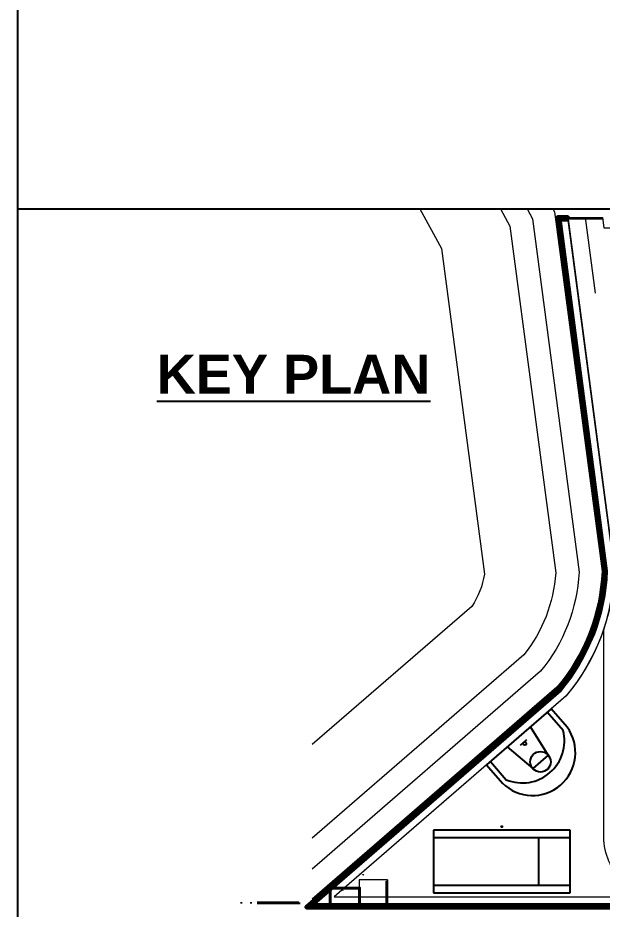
# Model space of a CAD drawing. Header units: millimetres. Extents: x 2061841 to 105821645, y -77612 to 48520811.
# Drawn here: x 2619003 to 2624819, y 34782 to 43650 of the extents above; entities that cross this region are included whole.
import ezdxf

# ---------------------------------------------------------------- set-up
doc = ezdxf.new("R2010")
doc.units = ezdxf.units.MM
doc.header["$LTSCALE"] = 10
doc.header["$MEASUREMENT"] = 0
doc.layers.add('A-Site', color=253, linetype='Continuous', lineweight=9)
doc.layers.add('BORDER', color=5, linetype='Continuous')
doc.layers.add('SANCTION-A1 594X841$0$A1_Title Block_A-TITLE', color=3, linetype='Continuous')
doc.styles.add('SANCTION-A1 594X841$0$A1_Title Block$0$A1_Title Block$0$MAS-TXTL', font='arialbd.ttf')

msp = doc.modelspace()

# ---------------------------------------------------------------- linework, layer by layer
at = {"lineweight": 15, "ltscale": 10, "transparency": 33554559}
msp.add_line((2624648.9, 41663), (2624748.4, 40909.9), dxfattribs=at)
at = {"color": 253, "extrusion": (0.002549, -0.002944, 0.999992)}
for p, q in [((2624311.1, 36775.2), (2623668.1, 36218.4)), ((2624430.6, 36559.2, -0.9), (2624272.5, 36741.8)), ((2624469.2, 36592.6, -0.9), (2624311.1, 36775.2)), ((2624282, 36315, -1.3), (2624105.3, 36597)), ((2624004.8, 36414.3, -0.3), (2624069.1, 36470, -0.3)), ((2623873.9, 36396.6), (2624127.7, 36181.4, -1.3)), ((2624282, 36315, -1.3), (2624127.7, 36181.4, -1.3)), ((2623668.1, 36218.4), (2623826.2, 36035.8, -0.9)), ((2623706.7, 36251.9), (2623864.8, 36069.2, -0.9))]:
    msp.add_line(p, q, dxfattribs=at)
at = {"color": 253}
for p, q in [((2624499.5, 35567.8, 0), (2623140.4, 35567.8, 0)), ((2623140.4, 35567.8, 0), (2623140.4, 34944.1, 0)), ((2624499.5, 34944.1, 0), (2624499.5, 35567.8, 0)), ((2624499.5, 35490.1, 0), (2623140.4, 35490.1, 0)), ((2624188.8, 35021.7, 0), (2624188.8, 35490.1, 0)), ((2622671.4, 34813.7), (2622671.4, 35060.7)), ((2622682.7, 34802.3), (2622682.7, 35072)), ((2623140.4, 35021.7, 0), (2624499.5, 35021.7, 0)), ((2623140.4, 34944.1, 0), (2624499.5, 34944.1, 0)), ((2621231, 34838.2), (2621231, 34852.7)), ((2621325.5, 34838.2), (2621325.5, 34852.7)), ((2621385.4, 34852.7), (2621801.2, 34852.7)), ((2621385.4, 34840.1), (2621813.8, 34840.1))]:
    msp.add_line(p, q, dxfattribs=at)
at = {"color": 253, "lineweight": 9, "transparency": 33554483}
for p, q in [((2622440.8, 35121.5), (2622436, 35126.3)), ((2622440.8, 35121.5), (2622440.8, 35128.3)), ((2622440.8, 35121.5), (2622445.6, 35126.3)), ((2622237.1, 34968.7), (2622232.4, 34973.5)), ((2622237.1, 34968.7), (2622237.1, 34975.5)), ((2622237.1, 34968.7), (2622241.9, 34973.5)), ((2622262.6, 34994.2), (2622258.7, 34998.1)), ((2622262.6, 34994.2), (2622262.6, 35001)), ((2622262.6, 34994.2), (2622267.4, 34999))]:
    msp.add_line(p, q, dxfattribs=at)
at = {"color": 8, "lineweight": 20, "true_color": 0x787878}
for points in [[(2623004.2, 41748.4), (2623219, 41354.1), (2623647, 38116.1, -0.114176), (2623520.3, 37794), (2621933.2, 36419.8)], [(2623806.9, 41748.4), (2623900.7, 41576.3), (2624356.6, 38126.5, -0.152071), (2624038.8, 37310.6), (2621933.2, 35487.4)], [(2624070.9, 41748.4), (2624124.9, 41649.4), (2624589.4, 38134.5, -0.159038), (2624206.2, 37148.8), (2621933.2, 35180.7)], [(2624329.2, 41748.4), (2624344.2, 41720.9), (2624817, 38143.9, -0.164608), (2624368.9, 36989.7), (2621933.2, 34880.7)]]:
    msp.add_lwpolyline(points, format="xyb", dxfattribs=at)
at = {"color": 253, "lineweight": 9}
msp.add_lwpolyline([(2624479.5, 41646), (2624941.6, 38149.5, -0.167265), (2624457.7, 36902.1), (2622150.5, 34904.4), (2627617.6, 34904.4), (2627617.6, 34819.3), (2621922.3, 34819.3), (2624397, 36962, 0.165474), (2624856.4, 38145.6), (2624393.7, 41646)], format="xyb", close=True, dxfattribs=at)
at = {"color": 253, "lineweight": 9, "transparency": 33554483}
msp.add_lwpolyline([(2624823, 41646), (2624479.5, 41646), (2624941.6, 38149.5, -0.166689), (2624460.7, 36905.6), (2622150.5, 34904.4), (2627617.6, 34904.4)], format="xyb", dxfattribs=at)
at = {"lineweight": 15, "ltscale": 10, "transparency": 33554687}
msp.add_lwpolyline([(2627957.8, 41663.4), (2627957.8, 35499.7, -0.414214), (2627362.4, 34904.4), (2625483.8, 34904.4, -0.437863), (2624835.3, 35499.7), (2624835.3, 37531, -0.076844), (2624847.2, 37608.1, 0.067138), (2624941.6, 38149.5), (2624477.3, 41663), (2624820.5, 41663), (2624833.6, 41560.7), (2627617.6, 41561), (2627617.6, 41663.4)], format="xyb", close=True, dxfattribs=at)
at = {"color": 253, "extrusion": (0.002549, -0.002944, 0.999992), "elevation": 6581.6}
msp.add_lwpolyline([(2623856.3, 36088.8, 0.615909), (2624422.1, 36578.7, 1.623616)], format="xyb", dxfattribs=at)
at = {"color": 253, "lineweight": 9, "transparency": 33554483}
msp.add_lwpolyline([(2625107.4, 34999.4), (2625107.4, 34999.4), (2625107.4, 34819.3), (2622682.7, 34819.3), (2622682.7, 35072), (2622399.2, 35072), (2622399.2, 34983.8)], dxfattribs=at)
at = {"color": 253}
for points in [[(2622243.3, 34802.3), (2622410.6, 34802.3), (2622410.6, 34995.1), (2622104.4, 34995.1), (2622104.4, 34802.3), (2622158.3, 34802.3)], [(2622243.3, 34813.7), (2622399.2, 34813.7), (2622399.2, 34983.8), (2622115.7, 34983.8), (2622115.7, 34813.7), (2622158.3, 34813.7)]]:
    msp.add_lwpolyline(points, dxfattribs=at)
at = {"color": 253, "extrusion": (0.002549, -0.002944, 0.999992)}
for centre, radius in [((2624039.5, 36448.8, 6581.6), 17), ((2624196.3, 36267.7, 6581.6), 102.1)]:
    msp.add_circle(centre, radius, dxfattribs=at)
at = {"color": 253}
msp.add_circle((2623819.9, 35601.8, 0), 5.67, dxfattribs=at)
at = {"color": 253, "extrusion": (0.002549, -0.002944, 0.999992)}
msp.add_arc((2624117.5, 36358.7, 6581.6), 426.5, 225.33254, 36.44351, dxfattribs=at)
at = {"layer": 'A-Site', "color": 6, "lineweight": 60}
msp.add_lwpolyline([(2624480.3, 41646), (2624478.2, 41663), (2624374.3, 41663), (2624839.3, 38144.8, -0.165102), (2624384.8, 36974), (2621876.7, 34802.3), (2627617.6, 34802.3), (2627617.6, 34819.3), (2621922.3, 34819.3), (2624397, 36962, 0.165474), (2624856.4, 38145.6), (2624393.7, 41646)], format="xyb", close=True, dxfattribs=at)
at = {"layer": 'BORDER'}
msp.add_line((2619003.5, -702.5), (2619003.5, 59297.5), dxfattribs=at)
msp.add_lwpolyline([(2630503.5, 41748.4), (2630503.5, 34462.2), (2619003.5, 34462.2), (2619003.5, 41748.4)], close=True, dxfattribs=at)

# ---------------------------------------------------------------- texts
at = {"layer": 'SANCTION-A1 594X841$0$A1_Title Block_A-TITLE', "color": 2, "ltscale": 0.15, "insert": (2620385.8, 40297.4), "char_height": 385.53, "width": 2736.782, "attachment_point": 1, "style": 'SANCTION-A1 594X841$0$A1_Title Block$0$A1_Title Block$0$MAS-TXTL'}
msp.add_mtext('\\LKEY PLAN\\l', dxfattribs=at)

doc.saveas('drawing.dxf')
